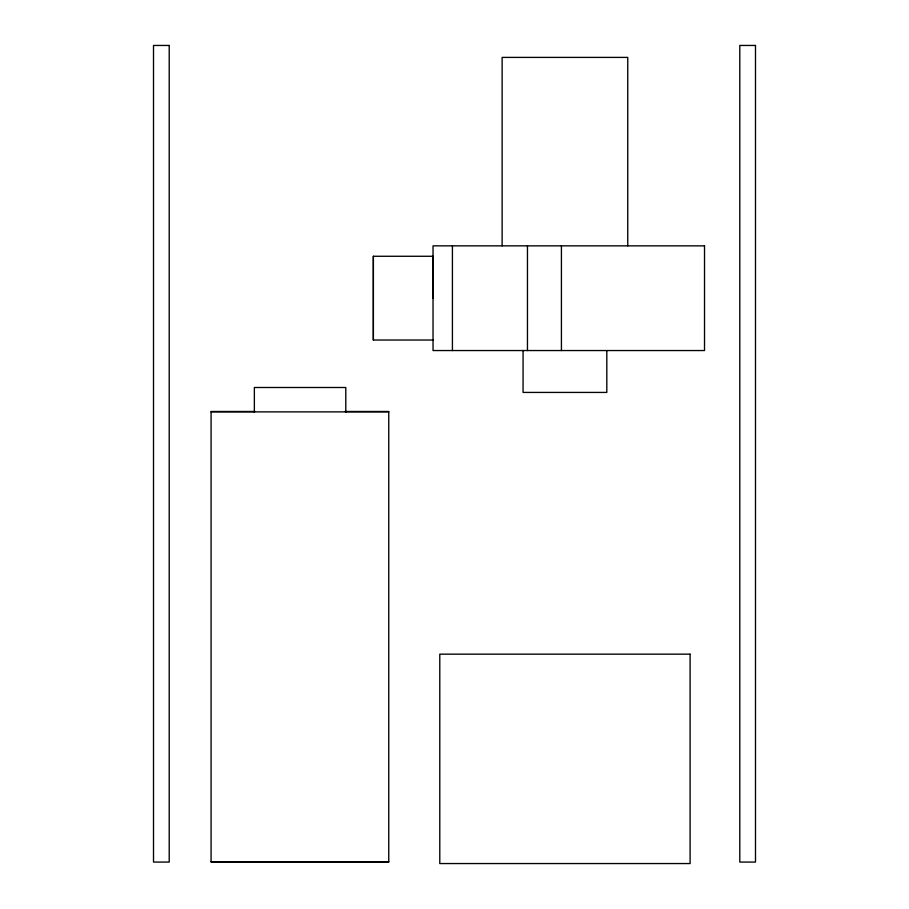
<?xml version="1.0" encoding="UTF-8"?>
<svg xmlns="http://www.w3.org/2000/svg" width="909" height="909" viewBox="0 0 909 909"><rect width="100%" height="100%" fill="white"/><g stroke="black" fill="none" stroke-linecap="round" stroke-linejoin="round"><path stroke-width="1.36" d="M433.036 340.023L373.36 340.023L373.36 256.27L433.036 256.27L433.036 298.141M254.793 411.482L211.081 411.482L211.081 862.073L388.757 862.073L388.757 411.482L345.045 411.482M211.081 411.879L388.757 411.879M211.081 861.675L388.757 861.675M627.755 245.85L627.755 57.403L502.12 57.403L502.12 245.85M606.814 350.544L606.814 392.427L523.061 392.427L523.061 350.544M561.421 245.85L561.421 350.544M527.459 245.85L527.459 350.544M452.421 245.85L452.421 350.544M373.36 256.27L373.36 340.023M345.795 412.356L345.795 387.495L254.361 387.495L254.361 412.356M169.21 45.45L153.507 45.45L153.507 862.073L169.21 862.073L169.21 45.45M755.493 45.45L739.79 45.45L739.79 862.073L755.493 862.073L755.493 45.45M704.52 245.85L433.036 245.85L433.036 350.544L704.52 350.544L704.52 245.85M690.101 654.162L439.786 654.162L439.786 863.55L690.101 863.55L690.101 654.162"/></g></svg>
